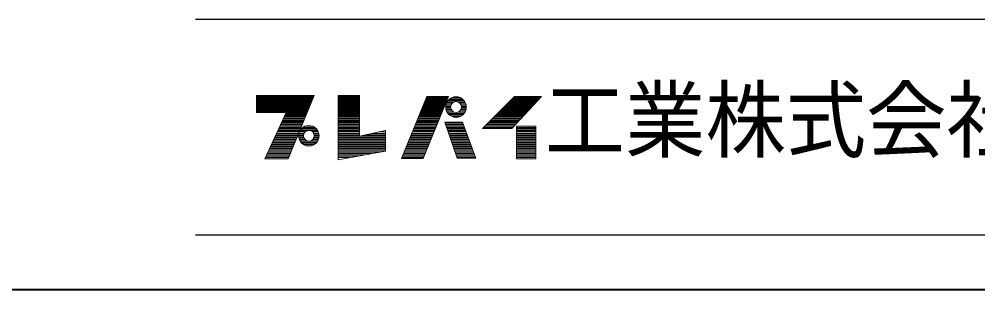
# Model space of a CAD drawing. Units: millimetres at full size, sheet at 1:5; details may follow other scales. Extents: x -1061 to 964, y -679 to 726.
# Drawn here: x -121.9 to 274.8, y -679 to -567.3 of the extents above; entities that cross this region are included whole.
import ezdxf
from ezdxf.enums import TextEntityAlignment as Align

# ---------------------------------------------------------------- set-up
doc = ezdxf.new("R2010")
doc.units = ezdxf.units.MM
doc.header["$LTSCALE"] = 5
doc.layers.add('0-0', color=4, linetype='Continuous', lineweight=9)
doc.styles.add('ＭＳ ゴシック', font='')
doc.styles.get('ＭＳ ゴシック').set_extended_font_data('MS Gothic')

msp = doc.modelspace()

# ---------------------------------------------------------------- linework, layer by layer
at = {"layer": '0-0', "color": 6, "lineweight": 25}
for p, q in [((-48.901, -567.258), (941.099, -567.258)), ((941.099, -656.543), (-48.901, -656.543))]:
    msp.add_line(p, q, dxfattribs=at)
at = {"layer": '0-0', "color": 7, "lineweight": 18}
for p, q in [((-10.666, -624.973), (0.149, -598.828)), ((10.124, -598.723), (10.124, -625.288)), ((18.839, -598.723), (10.124, -598.723)), ((-23.686, -599.143), (0.018, -599.143)), ((-23.686, -599.353), (-0.069, -599.353)), ((-23.686, -599.668), (-0.199, -599.668)), ((-23.686, -599.983), (-0.329, -599.983)), ((-23.686, -600.298), (-0.459, -600.298)), ((-23.686, -600.718), (-0.633, -600.718)), ((-0.763, -601.033), (-23.686, -601.033)), ((-23.686, -601.348), (-0.894, -601.348)), ((-23.686, -601.663), (-1.024, -601.663)), ((-23.686, -601.978), (-1.154, -601.978)), ((-23.686, -602.293), (-1.285, -602.293)), ((-23.686, -602.503), (-1.372, -602.503)), ((-23.686, -602.923), (-1.545, -602.923)), ((10.124, -599.143), (18.839, -599.143)), ((10.124, -599.353), (18.839, -599.353)), ((10.124, -599.668), (18.839, -599.668)), ((10.124, -599.983), (18.839, -599.983)), ((10.124, -600.298), (18.839, -600.298)), ((10.124, -600.718), (18.839, -600.718)), ((10.124, -601.033), (18.839, -601.033)), ((10.124, -601.348), (18.839, -601.348)), ((10.124, -601.663), (18.839, -601.663)), ((10.124, -601.978), (18.839, -601.978)), ((10.124, -602.293), (18.839, -602.293)), ((10.124, -602.503), (18.839, -602.503)), ((10.124, -602.923), (18.839, -602.923)), ((46.769, -599.248), (36.269, -624.763)), ((45.194, -624.763), (55.799, -599.248)), ((45.256, -602.923), (54.271, -602.923)), ((45.429, -602.503), (54.446, -602.503)), ((45.516, -602.293), (54.533, -602.293)), ((45.645, -601.978), (54.664, -601.978)), ((45.775, -601.663), (54.795, -601.663)), ((45.904, -601.348), (54.926, -601.348)), ((46.034, -601.033), (55.057, -601.033)), ((46.164, -600.718), (55.188, -600.718)), ((46.337, -600.298), (55.362, -600.298)), ((46.466, -599.983), (55.484, -599.983)), ((46.596, -599.668), (55.624, -599.668)), ((46.769, -599.248), (55.799, -599.248)), ((54.7, -602.608), (56.802, -602.608)), ((54.896, -601.978), (57.237, -601.978)), ((55.091, -601.558), (57.803, -601.558)), ((55.421, -601.033), (62.266, -601.033)), ((55.775, -600.613), (61.913, -600.613)), ((56.383, -600.088), (61.305, -600.088)), ((57.12, -599.668), (60.567, -599.668)), ((62.596, -601.558), (59.884, -601.558)), ((62.791, -601.978), (60.45, -601.978)), ((62.987, -602.608), (60.886, -602.608)), ((79.424, -602.923), (90.816, -602.923)), ((79.844, -602.503), (91.206, -602.503)), ((80.054, -602.293), (91.401, -602.293)), ((80.369, -601.978), (91.694, -601.978)), ((80.684, -601.663), (91.986, -601.663)), ((80.999, -601.348), (92.279, -601.348)), ((81.314, -601.033), (92.571, -601.033)), ((81.629, -600.718), (92.864, -600.718)), ((81.944, -612.478), (94.229, -599.248)), ((82.049, -600.298), (93.254, -600.298)), ((82.364, -599.983), (93.546, -599.983)), ((82.679, -599.668), (93.839, -599.668)), ((-23.686, -603.238), (-1.676, -603.238)), ((-23.686, -603.553), (-1.806, -603.553)), ((-23.686, -603.868), (-1.936, -603.868)), ((-23.686, -604.183), (-2.066, -604.183)), ((-23.686, -604.498), (-2.197, -604.498)), ((-23.686, -604.813), (-2.327, -604.813)), ((-23.686, -605.128), (-2.457, -605.128)), ((-23.686, -605.443), (-2.588, -605.443)), ((-11.506, -605.863), (-23.686, -605.863)), ((-20.326, -624.973), (-11.506, -605.863)), ((-3.196, -606.913), (-11.991, -606.913)), ((-3.065, -606.598), (-11.846, -606.598)), ((-2.892, -606.178), (-11.652, -606.178)), ((-2.761, -605.863), (-11.506, -605.863)), ((10.124, -603.238), (18.839, -603.238)), ((10.124, -603.553), (18.839, -603.553)), ((10.124, -603.868), (18.839, -603.868)), ((10.124, -604.183), (18.839, -604.183)), ((10.124, -604.498), (18.839, -604.498)), ((10.124, -604.813), (18.839, -604.813)), ((10.124, -605.128), (18.839, -605.128)), ((10.124, -605.443), (18.839, -605.443)), ((10.124, -605.863), (18.839, -605.863)), ((10.124, -606.178), (18.839, -606.178)), ((10.124, -606.598), (18.839, -606.598)), ((10.124, -606.913), (18.839, -606.913)), ((43.614, -606.913), (52.613, -606.913)), ((43.744, -606.598), (52.744, -606.598)), ((43.917, -606.178), (52.918, -606.178)), ((44.046, -605.863), (53.049, -605.863)), ((44.219, -605.443), (53.224, -605.443)), ((44.349, -605.128), (53.355, -605.128)), ((44.479, -604.813), (53.486, -604.813)), ((44.608, -604.498), (53.617, -604.498)), ((44.738, -604.183), (53.747, -604.183)), ((44.879, -603.868), (53.878, -603.868)), ((44.997, -603.553), (54.009, -603.553)), ((45.127, -603.238), (54.14, -603.238)), ((54.594, -603.553), (56.594, -603.553)), ((54.614, -603.133), (56.633, -603.133)), ((54.626, -604.078), (56.656, -604.078)), ((54.725, -604.603), (56.854, -604.603)), ((54.896, -605.128), (57.237, -605.128)), ((55.149, -605.653), (58.036, -605.653)), ((55.501, -606.178), (62.186, -606.178)), ((55.879, -606.598), (61.809, -606.598)), ((62.539, -605.653), (59.651, -605.653)), ((62.791, -605.128), (60.45, -605.128)), ((62.962, -604.603), (60.834, -604.603)), ((63.061, -604.078), (61.032, -604.078)), ((63.073, -603.133), (61.054, -603.133)), ((61.094, -603.553), (63.094, -603.553)), ((75.434, -606.913), (87.111, -606.913)), ((75.749, -606.598), (87.404, -606.598)), ((76.169, -606.178), (87.794, -606.178)), ((76.484, -605.863), (88.086, -605.863)), ((76.904, -605.443), (88.476, -605.443)), ((77.219, -605.128), (88.769, -605.128)), ((77.534, -604.813), (89.061, -604.813)), ((77.849, -604.498), (89.354, -604.498)), ((78.164, -604.183), (89.646, -604.183)), ((78.479, -603.868), (89.939, -603.868)), ((78.794, -603.553), (90.231, -603.553)), ((79.109, -603.238), (90.554, -603.238)), ((-4.846, -610.903), (-13.833, -610.903)), ((-4.673, -610.483), (-13.639, -610.483)), ((-13.396, -609.958), (-4.455, -609.958)), ((-4.282, -609.538), (-13.203, -609.538)), ((-4.108, -609.118), (-12.976, -609.118)), ((-12.766, -608.593), (-3.891, -608.593)), ((-3.717, -608.173), (-12.573, -608.173)), ((-3.5, -607.648), (-12.33, -607.648)), ((-3.369, -607.333), (-12.185, -607.333)), ((10.124, -607.333), (18.839, -607.333)), ((10.124, -607.648), (18.839, -607.648)), ((10.124, -608.173), (18.839, -608.173)), ((10.124, -608.593), (18.839, -608.593)), ((10.124, -609.118), (18.839, -609.118)), ((10.124, -609.538), (18.839, -609.538)), ((10.124, -609.958), (18.839, -609.958)), ((10.124, -610.483), (18.839, -610.483)), ((10.124, -610.903), (18.839, -610.903)), ((41.972, -610.903), (50.954, -610.903)), ((42.149, -610.483), (51.129, -610.483)), ((42.359, -609.958), (51.347, -609.958)), ((42.534, -609.538), (51.522, -609.538)), ((42.707, -609.118), (51.696, -609.118)), ((42.923, -608.593), (51.915, -608.593)), ((43.096, -608.173), (52.089, -608.173)), ((43.312, -607.648), (52.307, -607.648)), ((43.441, -607.333), (52.438, -607.333)), ((54.26, -609.958), (61.612, -609.958)), ((54.443, -610.483), (61.806, -610.483)), ((54.589, -610.903), (61.961, -610.903)), ((56.709, -607.228), (60.978, -607.228)), ((57.706, -607.648), (59.981, -607.648)), ((67.034, -624.658), (61.574, -609.853)), ((71.444, -610.903), (83.406, -610.903)), ((71.864, -610.483), (83.796, -610.483)), ((72.389, -609.958), (84.284, -609.958)), ((72.809, -609.538), (84.674, -609.538)), ((73.229, -609.118), (85.064, -609.118)), ((73.754, -608.593), (85.551, -608.593)), ((74.174, -608.173), (85.941, -608.173)), ((74.699, -607.648), (86.429, -607.648)), ((75.014, -607.333), (86.721, -607.333)), ((-6.323, -614.473), (-15.48, -614.473)), ((-6.062, -613.843), (-15.189, -613.843)), ((-5.845, -613.318), (-14.947, -613.318)), ((-5.671, -612.898), (-14.753, -612.898)), ((-5.454, -612.373), (-14.511, -612.373)), ((-14.317, -611.953), (-5.281, -611.953)), ((-5.063, -611.428), (-14.075, -611.428)), ((-6.2, -614.473), (-4.098, -614.473)), ((-6.004, -613.843), (-3.663, -613.843)), ((-5.751, -613.318), (-2.864, -613.318)), ((-5.479, -612.898), (1.366, -612.898)), ((-5.021, -612.373), (0.909, -612.373)), ((-4.517, -611.953), (0.405, -611.953)), ((-3.52, -611.428), (-0.593, -611.428)), ((1.639, -613.318), (-1.249, -613.318)), ((1.891, -613.843), (-0.45, -613.843)), ((2.087, -614.473), (-0.014, -614.473)), ((10.124, -611.428), (18.839, -611.428)), ((10.124, -611.953), (18.839, -611.953)), ((10.124, -612.373), (18.839, -612.373)), ((10.124, -612.898), (18.839, -612.898)), ((10.124, -613.318), (18.839, -613.318)), ((10.124, -613.843), (18.839, -613.843)), ((10.124, -614.473), (18.839, -614.473)), ((29.654, -614.473), (24.011, -614.473)), ((29.654, -613.843), (26.832, -613.843)), ((40.503, -614.473), (49.471, -614.473)), ((40.762, -613.843), (49.732, -613.843)), ((40.979, -613.318), (49.951, -613.318)), ((41.151, -612.898), (50.125, -612.898)), ((41.367, -612.373), (50.343, -612.373)), ((41.54, -611.953), (50.518, -611.953)), ((41.756, -611.428), (50.736, -611.428)), ((54.771, -611.428), (62.154, -611.428)), ((54.953, -611.953), (62.348, -611.953)), ((55.099, -612.373), (62.503, -612.373)), ((55.282, -612.898), (62.697, -612.898)), ((55.428, -613.318), (62.852, -613.318)), ((55.61, -613.843), (63.045, -613.843)), ((55.829, -614.473), (63.277, -614.473)), ((69.869, -612.478), (81.944, -612.478)), ((70.394, -611.953), (82.431, -611.953)), ((70.919, -611.428), (82.919, -611.428)), ((83.834, -611.953), (91.814, -611.953)), ((83.834, -612.373), (91.814, -612.373)), ((83.834, -612.898), (91.814, -612.898)), ((83.834, -613.318), (91.814, -613.318)), ((83.834, -613.843), (91.814, -613.843)), ((83.834, -614.473), (91.814, -614.473)), ((-7.973, -618.463), (-17.322, -618.463)), ((-7.8, -618.043), (-17.128, -618.043)), ((-7.583, -617.518), (-16.886, -617.518)), ((-7.365, -616.993), (-16.643, -616.993)), ((-7.105, -616.363), (-16.336, -616.363)), ((-6.931, -615.943), (-16.159, -615.943)), ((-6.714, -615.418), (-15.916, -615.418)), ((-15.723, -614.998), (-6.54, -614.998)), ((-6.306, -615.418), (-4.306, -615.418)), ((-6.286, -614.998), (-4.267, -614.998)), ((-6.274, -615.943), (-4.244, -615.943)), ((-6.2, -616.363), (-4.098, -616.363)), ((-6.004, -616.993), (-3.663, -616.993)), ((-5.751, -617.518), (-2.864, -617.518)), ((-5.399, -618.043), (1.286, -618.043)), ((-5.021, -618.463), (0.909, -618.463)), ((1.639, -617.518), (-1.249, -617.518)), ((1.891, -616.993), (-0.45, -616.993)), ((2.087, -616.363), (-0.014, -616.363)), ((2.161, -615.943), (0.132, -615.943)), ((2.173, -614.998), (0.154, -614.998)), ((0.194, -615.418), (2.194, -615.418)), ((10.124, -614.998), (18.839, -614.998)), ((10.124, -615.418), (18.839, -615.418)), ((10.124, -615.943), (29.654, -615.943)), ((10.124, -616.363), (29.654, -616.363)), ((10.124, -616.993), (29.654, -616.993)), ((10.124, -617.518), (29.654, -617.518)), ((10.124, -618.043), (29.654, -618.043)), ((10.124, -618.463), (29.654, -618.463)), ((29.654, -615.418), (19.779, -615.418)), ((29.654, -614.998), (21.66, -614.998)), ((38.861, -618.463), (47.812, -618.463)), ((39.034, -618.043), (47.987, -618.043)), ((39.25, -617.518), (48.205, -617.518)), ((39.466, -616.993), (48.423, -616.993)), ((39.725, -616.363), (48.685, -616.363)), ((39.898, -615.943), (48.86, -615.943)), ((40.114, -615.418), (49.079, -615.418)), ((40.287, -614.998), (49.252, -614.998)), ((56.012, -614.998), (63.471, -614.998)), ((56.158, -615.418), (63.626, -615.418)), ((56.34, -615.943), (63.82, -615.943)), ((56.486, -616.363), (63.974, -616.363)), ((56.705, -616.993), (64.207, -616.993)), ((56.887, -617.518), (64.4, -617.518)), ((57.059, -618.043), (64.594, -618.043)), ((57.216, -618.463), (64.749, -618.463)), ((83.834, -614.998), (91.814, -614.998)), ((83.834, -615.418), (91.814, -615.418)), ((83.834, -615.943), (91.814, -615.943)), ((83.834, -616.363), (91.814, -616.363)), ((83.834, -616.993), (91.814, -616.993)), ((83.834, -617.518), (91.814, -617.518)), ((83.834, -618.043), (91.814, -618.043)), ((83.834, -618.463), (91.814, -618.463)), ((-9.754, -622.768), (-19.309, -622.768)), ((-9.494, -622.138), (-19.018, -622.138)), ((-9.276, -621.613), (-18.776, -621.613)), ((-9.016, -620.983), (-18.485, -620.983)), ((-8.842, -620.563), (-18.291, -620.563)), ((-8.625, -620.038), (-18.049, -620.038)), ((-8.408, -619.513), (-17.806, -619.513)), ((-8.191, -618.988), (-17.564, -618.988)), ((-4.362, -618.988), (0.25, -618.988)), ((-3.194, -619.513), (-0.919, -619.513)), ((10.124, -618.988), (29.654, -618.988)), ((10.124, -619.513), (29.654, -619.513)), ((10.124, -620.038), (29.654, -620.038)), ((10.124, -620.563), (29.654, -620.563)), ((10.124, -620.983), (29.654, -620.983)), ((10.124, -621.613), (29.654, -621.613)), ((10.124, -622.138), (27.356, -622.138)), ((10.124, -622.768), (23.91, -622.768)), ((37.09, -622.768), (46.023, -622.768)), ((37.349, -622.138), (46.285, -622.138)), ((37.565, -621.613), (46.503, -621.613)), ((37.824, -620.983), (46.765, -620.983)), ((37.997, -620.563), (46.939, -620.563)), ((38.213, -620.038), (47.158, -620.038)), ((38.429, -619.513), (47.376, -619.513)), ((38.645, -618.988), (47.594, -618.988)), ((57.398, -618.988), (64.943, -618.988)), ((57.581, -619.513), (65.136, -619.513)), ((57.763, -620.038), (65.33, -620.038)), ((57.946, -620.563), (65.523, -620.563)), ((58.092, -620.983), (65.678, -620.983)), ((58.31, -621.613), (65.911, -621.613)), ((58.529, -622.138), (66.104, -622.138)), ((58.712, -622.768), (66.337, -622.768)), ((83.834, -618.988), (91.814, -618.988)), ((83.834, -619.513), (91.814, -619.513)), ((83.834, -620.038), (91.814, -620.038)), ((83.834, -620.563), (91.814, -620.563)), ((83.834, -620.983), (91.814, -620.983)), ((83.834, -621.613), (91.814, -621.613)), ((83.834, -622.138), (91.814, -622.138)), ((83.834, -622.768), (91.814, -622.768)), ((-20.326, -624.973), (-10.666, -624.973)), ((-10.449, -624.448), (-20.084, -624.448)), ((-10.189, -623.818), (-19.793, -623.818)), ((-9.971, -623.293), (-19.551, -623.293)), ((10.124, -623.293), (21.037, -623.293)), ((10.124, -623.818), (18.165, -623.818)), ((10.124, -624.448), (14.719, -624.448)), ((45.194, -624.763), (36.269, -624.763)), ((36.398, -624.448), (45.325, -624.448)), ((36.658, -623.818), (45.586, -623.818)), ((36.874, -623.293), (45.805, -623.293)), ((58.894, -623.293), (66.53, -623.293)), ((59.077, -623.818), (66.724, -623.818)), ((59.296, -624.448), (66.956, -624.448)), ((59.369, -624.658), (67.034, -624.658)), ((83.834, -623.293), (91.814, -623.293)), ((83.834, -623.818), (91.814, -623.818)), ((83.834, -624.448), (91.814, -624.448))]:
    msp.add_line(p, q, dxfattribs=at)
at = {"layer": '0-0', "color": 1, "lineweight": 40}
msp.add_line((963.599, -679.043), (-1061.401, -679.043), dxfattribs=at)
at = {"layer": '0-0', "color": 7, "lineweight": 18}
for points in [[(-23.686, -605.863), (-23.686, -598.828), (0.149, -598.828)], [(10.124, -625.288), (29.654, -621.718), (29.654, -613.213), (18.839, -615.628), (18.839, -598.723)], [(69.869, -612.478), (83.099, -599.248), (94.229, -599.248)], [(59.369, -624.658), (54.224, -609.853), (61.574, -609.853)]]:
    msp.add_lwpolyline(points, dxfattribs=at)
msp.add_lwpolyline([(83.834, -611.428), (83.834, -624.973), (91.814, -624.973), (91.814, -611.428)], close=True, dxfattribs=at)
for centre, radius in [((58.844, -603.553), 4.25), ((58.844, -603.553), 2.25), ((-2.056, -615.418), 4.25), ((-2.056, -615.418), 2.25)]:
    msp.add_circle(centre, radius, dxfattribs=at)

# ---------------------------------------------------------------- texts
at = {"layer": '0-0', "color": 7, "style": 'ＭＳ ゴシック', "width": 0.95}
msp.add_text('工業株式会社', height=25.66, dxfattribs=at).set_placement((95.564, -629.4), align=Align.BOTTOM_LEFT)

doc.saveas('drawing.dxf')
